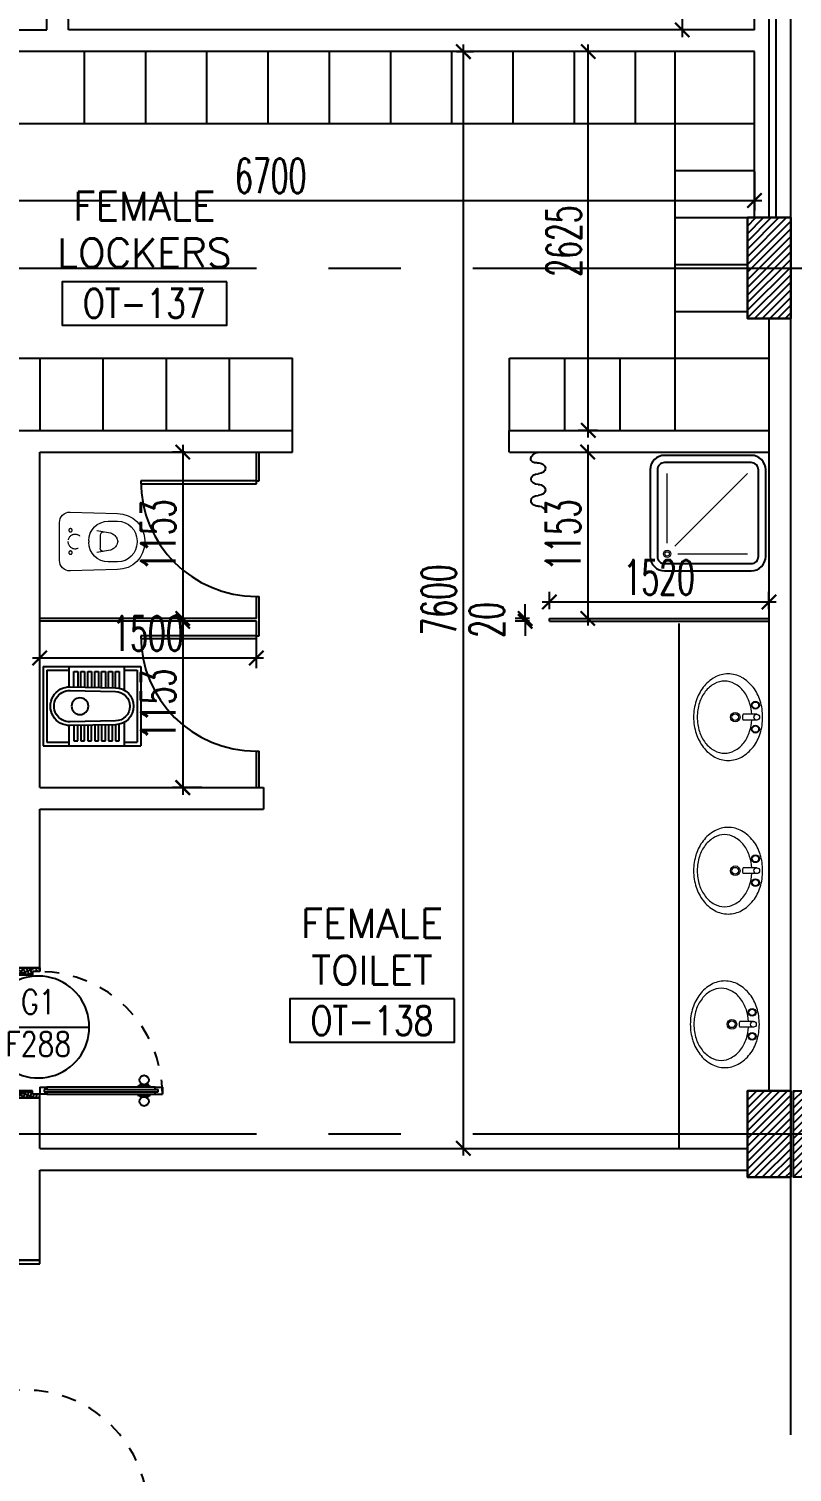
# Model space of a CAD drawing. Extents: x 275967.8 to 276060, y 57291.9 to 57371.4.
# Drawn here: x 276005.46 to 276010.75, y 57327.64 to 57337.64 of the extents above; entities that cross this region are included whole.
import ezdxf
from ezdxf.enums import TextEntityAlignment as Align

# ---------------------------------------------------------------- set-up
doc = ezdxf.new("R2010")
doc.units = 0
doc.header["$MEASUREMENT"] = 0
doc.header["$PDMODE"] = 34
for name, pattern in [('CENTERX2', [4, 2.5, -0.5, 0.5, -0.5]), ('HIDDEN', [0.375, 0.25, -0.125]), ('HIDDEN2', [0.1875, 0.125, -0.0625])]:
    doc.linetypes.add(name, pattern=pattern)
doc.layers.get('0').update_dxf_attribs({"linetype": 'CONTINUOUS'})
doc.layers.get('DEFPOINTS').update_dxf_attribs({"linetype": 'CONTINUOUS'})
for name, color, linetype in [('AXES', 11, 'CENTERX2'), ('COL', 5, 'CONTINUOUS'), ('CURT', 7, 'CONTINUOUS'), ('DIM', 4, 'CONTINUOUS'), ('DOOR', 7, 'CONTINUOUS'), ('DOOR-CR', 2, 'CONTINUOUS'), ('DOOR-NO', 3, 'CONTINUOUS'), ('FIX', 3, 'CONTINUOUS'), ('FUR', 4, 'CONTINUOUS'), ('HAT', 8, 'CONTINUOUS'), ('INSUL', 4, 'CONTINUOUS'), ('Locker', 11, 'CONTINUOUS'), ('PART', 9, 'CONTINUOUS'), ('RM-BOX', 4, 'CONTINUOUS'), ('RM-NAME', 2, 'CONTINUOUS'), ('RM-NO', 2, 'CONTINUOUS'), ('WALL', 2, 'CONTINUOUS')]:
    doc.layers.add(name, color=color, linetype=linetype)
doc.styles.add('ROMANS', font='ROMANS.shx', dxfattribs={"width": 0.6})
doc.dimstyles.new('STANDARD in', dxfattribs={"dimtxt": 0.24, "dimasz": 0.1, "dimexe": 0.07, "dimexo": 0.05, "dimgap": 0.05, "dimtad": 1, "dimdec": 0, "dimlfac": 1000, "dimzin": 0, "dimdsep": 46, "dimtxsty": 'ROMANS', "dimblk": 'ARCHTICK', "dimcen": 0.05, "dimdle": 0.05, "dimclrd": 4, "dimclre": 4, "dimclrt": 2, "dimadec": 0, "dimazin": 0, "dimtfac": 1, "dimtdec": 0, "dimtmove": 2, "dimatfit": 3, "dimfxl": 0, "dimtolj": 1, "dimtzin": 0, "dimarcsym": 0})

# ---------------------------------------------------------------- blocks, each defined once
blk = doc.blocks.new('RM1')
at = {"layer": 'RM-BOX'}
blk.add_lwpolyline([(570, -200), (-570, -200), (-570, -500), (570, -500)], close=True, dxfattribs=at)
at = {"layer": 'RM-NAME', "style": 'ROMANS'}
for tag, p in [('ROOMNAME1', (0, 324)), ('ROOMNAME2', (0, 0))]:
    blk.add_attdef(tag, text='', height=200, dxfattribs=at).set_placement(p, align=Align.MIDDLE)
at = {"layer": 'RM-NO', "style": 'ROMANS', "width": 0.8}
blk.add_attdef('ROOMNO', text='', height=200, dxfattribs=at).set_placement((0, -350), align=Align.MIDDLE)
blk = doc.blocks.new('A$C5C5B3FF0')
at = {"layer": 'CURT'}
for centre, major_axis, start_param, end_param in [((25, 356), (-79.1, 0), 3.926991, 4.390638), ((50, 300), (49.5, 0), 1.419382, 3.141593), ((63, 366), (-39.1, 0), 1.419382, 3.463343), ((25, 356), (79.1, 0), 0.321751, 0.785398), ((50, 300), (50, 0), 3.141593, 4.712389), ((50, 225), (-50, 0), 3.141593, 4.712389), ((50, 225), (50, 0), 4.712389, 6.283185), ((50, 150), (50, 0), 1.570796, 3.141593), ((50, 150), (50, 0), 3.141593, 4.712389), ((50, 75), (50, 0), 0, 1.570796), ((50, 0), (50, 0), 1.570796, 3.141593), ((50, 75), (-50, 0), 1.570796, 3.141593)]:
    blk.add_ellipse(centre, major_axis=major_axis, ratio=0.75, start_param=start_param, end_param=end_param, dxfattribs=at)
blk = doc.blocks.new('DD1')
at = {"layer": 'DOOR-CR'}
blk.add_line((-308, 0), (353, 0), dxfattribs=at)
blk.add_lwpolyline([(-308, -173, 3.820224), (-308, 173)], format="xyb", close=True, dxfattribs=at)
at = {"layer": 'DOOR-NO', "color": 255, "style": 'ROMANS', "width": 0.8}
for tag, p in [('G', (0, 184)), ('000', (0, -141))]:
    blk.add_attdef(tag, text='', height=204, dxfattribs=at).set_placement(p, align=Align.MIDDLE)
blk = doc.blocks.new('C11')
at = {"layer": 'HAT'}
h = blk.add_hatch(dxfattribs=at)
h.set_pattern_fill('ANSI31', color=256, scale=300, style=0)
h.set_pattern_definition([(45, (-248556.182, -75061.005), (-26.5165043, 26.5165043), [])])
h.paths.add_polyline_path([(300, 700), (0, 700), (0, 350), (300, 350)])
h.paths.add_polyline_path([(300, 350), (0, 350), (0, 0), (300, 0)])
at = {"layer": 'COL'}
blk.add_lwpolyline([(300, 700), (300, 0), (0, 0), (0, 700)], close=True, dxfattribs=at)
blk = doc.blocks.new('C5V')
at = {"layer": 'HAT'}
h = blk.add_hatch(dxfattribs=at)
h.set_pattern_fill('ANSI31', color=256, scale=300, style=0)
h.set_pattern_definition([(45, (-249196.182, -54711.005), (-26.5165043, 26.5165043), [])])
h.paths.add_polyline_path([(-20, 600), (-320, 600), (-320, 300), (-20, 300)])
h.paths.add_polyline_path([(-20, 300), (-320, 300), (-320, 0), (-20, 0)])
h = blk.add_hatch(dxfattribs=at)
h.set_pattern_fill('ANSI31', color=256, scale=300, style=0)
h.set_pattern_definition([(45, (-248876.182, -54711.005), (-26.5165043, 26.5165043), [])])
h.paths.add_polyline_path([(300, 600), (0, 600), (0, 300), (300, 300)])
h.paths.add_polyline_path([(300, 300), (0, 300), (0, 0), (300, 0)])
at = {"layer": 'COL'}
for points in [[(-20, 600), (-20, 0), (-320, 0), (-320, 600)], [(300, 600), (300, 0), (0, 0), (0, 600)]]:
    blk.add_lwpolyline(points, close=True, dxfattribs=at)
blk = doc.blocks.new('A$C51047138')
at = {"layer": 'FIX'}
for p, q in [((678, 550), (0, 550)), ((0, 550), (0, 0)), ((115, 524), (26, 524)), ((26, 524), (26, 26)), ((115, 524), (26, 524)), ((115, 550), (115, 386)), ((150, 515), (150, 400)), ((176, 515), (150, 515)), ((176, 403), (176, 515)), ((198, 515), (198, 403)), ((224, 515), (198, 515)), ((224, 404), (224, 515)), ((246, 515), (246, 404)), ((272, 515), (246, 515)), ((272, 405), (272, 515)), ((294, 515), (294, 405)), ((320, 515), (294, 515)), ((320, 406), (320, 515)), ((342, 515), (342, 406)), ((368, 515), (342, 515)), ((368, 407), (368, 515)), ((390, 515), (390, 407)), ((416, 515), (390, 515)), ((416, 408), (416, 515)), ((438, 515), (438, 408)), ((464, 515), (438, 515)), ((464, 409), (464, 515)), ((499, 550), (499, 409)), ((652, 524), (499, 524)), ((652, 524), (652, 26)), ((678, 550), (678, 0)), ((51, 275), (51, 275)), ((115, 164), (115, 0)), ((150, 35), (150, 150)), ((176, 147), (176, 35)), ((198, 35), (198, 147)), ((224, 146), (224, 35)), ((246, 35), (246, 146)), ((272, 145), (272, 35)), ((294, 35), (294, 145)), ((320, 144), (320, 35)), ((342, 35), (342, 144)), ((368, 143), (368, 35)), ((390, 35), (390, 143)), ((416, 142), (416, 35)), ((438, 35), (438, 142)), ((464, 141), (464, 35)), ((499, 141), (499, 0)), ((115, 26), (26, 26)), ((115, 26), (26, 26)), ((176, 35), (150, 35)), ((224, 35), (198, 35)), ((272, 35), (246, 35)), ((320, 35), (294, 35)), ((368, 35), (342, 35)), ((416, 35), (390, 35)), ((464, 35), (438, 35)), ((652, 26), (499, 26)), ((678, 0), (0, 0))]:
    blk.add_line(p, q, dxfattribs=at)
for points in [[(490, 409), (176, 403, 0.979796), (176, 147), (490, 141)], [(490, 141, 1.020621), (490, 409, 1.020621)], [(490, 384), (177, 377, 0.979796), (177, 173), (490, 166)], [(490, 166, 1.020621), (490, 384, 1.020621)]]:
    blk.add_lwpolyline(points, format="xyb", dxfattribs=at)
blk.add_circle((422, 275), 57.8, dxfattribs=at)
blk = doc.blocks.new('WC1')
at = {"layer": 'FIX', "lineweight": 20}
for p, q in [((-210, 204), (-538, 194)), ((-475, 141), (-538, 141)), ((-727, 5), (-727, -5)), ((-674, 5), (-674, -5)), ((-534, 24), (-540, 0)), ((-540, 0), (-534, -24)), ((-395, 76), (-490, 60)), ((-339, 5), (-339, -5)), ((-490, -60), (-395, -76)), ((-538, -141), (-475, -141)), ((-538, -194), (-210, -204))]:
    blk.add_line(p, q, dxfattribs=at)
at = {"layer": 'FIX', "linetype": 'Continuous', "lineweight": 20}
blk.add_line((-420, -47), (-420, 45), dxfattribs=at)
at = {"layer": 'FIX', "lineweight": 20}
blk.add_lwpolyline([(-213, -204), (-210, -204, 0.414214), (-137, -131), (-137, 0), (-137, 131, 0.414214), (-210, 204)], format="xyb", dxfattribs=at)
at = {"layer": 'FIX', "linetype": 'HIDDEN2', "lineweight": 20, "ltscale": 0.3}
blk.add_circle((-245, 0), 49.8, dxfattribs=at)
at = {"layer": 'FIX', "linetype": 'HIDDEN', "lineweight": 20, "ltscale": 0.05}
for centre in [(-213, 78), (-213, -77)]:
    blk.add_circle(centre, 11.6, dxfattribs=at)
at = {"layer": 'FIX', "lineweight": 20}
for centre, radius, start, end in [((-538, 5), 189, 90, 180), ((-538, 5), 136, 90, 180), ((-475, 5), 136, 360, 90), ((-473, -7), 68.2, 128.9242, 152.8468), ((-464, -18), 82, 108.496, 128.9242), ((-538, -5), 189, 180, 270), ((-538, -5), 136, 180, 270), ((-473, 7), 68.2, 207.1532, 231.0758), ((-464, 18), 82, 231.0758, 251.504), ((-475, -5), 136, 270, 0)]:
    blk.add_arc(centre, radius, start, end, dxfattribs=at)
at = {"layer": 'FIX', "linetype": 'Continuous', "lineweight": 20}
for centre, start, end in [((-443, 46), 357.6662, 91.6121), ((-442, -46), 268.3879, 2.3338)]:
    blk.add_arc(centre, 22.3, start, end, dxfattribs=at)
blk = doc.blocks.new('SA-P105')
at = {"layer": 'FIX', "lineweight": 20}
for p, q in [((-62, 20), (-155, 20)), ((-62, -20), (-155, -20))]:
    blk.add_line(p, q, dxfattribs=at)
for points in [[(-285, 250, 0.126028), (-354, 232, 0.105961), (-418, 177, 0.086149), (-459, 99, 0.075973), (-474, 0, 0.075973), (-459, -99, 0.086149), (-418, -177, 0.105961), (-354, -232, 0.126028), (-285, -250, 0.126028), (-215, -232, 0.105961), (-151, -177, 0.086149), (-111, -99, 0.060606), (-96, -20, 0.075973)], [(-96, 20, 0.060606), (-111, 99, 0.086149), (-151, 177, 0.105961), (-215, 232, 0.126028), (-285, 250, 0.126028)]]:
    blk.add_lwpolyline(points, format="xyb", dxfattribs=at)
for centre, radius in [((-71, 83), 27), ((-71, 83), 22), ((-211, 0), 33.2), ((-211, 0), 23.2), ((-62, 0), 20.2), ((-71, -83), 27), ((-71, -83), 22)]:
    blk.add_circle(centre, radius, dxfattribs=at)
for centre, radius, start, end in [((-188, 22), 307, 142.9263, 162.6215), ((-232, 55), 252, 118.7321, 142.9263), ((-260, 106), 194, 90, 118.7321), ((-260, 106), 194, 61.2679, 90), ((-288, 55), 252, 37.0737, 61.2679), ((-331, 22), 307, 17.3785, 37.0737), ((-119, 0), 380, 162.6215, 180), ((-401, 0), 380, 0, 17.3785), ((-119, 0), 380, 180, 197.3785), ((-120, 0), 40.9, 150.429, 209.571), ((-401, 0), 380, 342.6215, 0), ((-188, -22), 307, 197.3785, 217.0737), ((-331, -22), 307, 322.9263, 342.6215), ((-232, -55), 252, 217.0737, 241.2679), ((-260, -106), 194, 241.2679, 270), ((-260, -106), 194, 270, 298.7321), ((-288, -55), 252, 298.7321, 322.9263)]:
    blk.add_arc(centre, radius, start, end, dxfattribs=at)
blk = doc.blocks.new('DOOR90')
at = {"layer": 'DOOR', "color": 0, "linetype": 'ByBlock'}
for p, q in [((-150, 0), (-150, -25)), ((-150, 0), (0, 0)), ((0, -50), (0, 0)), ((-1000, -25), (-1000, -75)), ((-1000, -75), (-1000, -25)), ((-950, -25), (-1000, -25)), ((-950, -75), (-1000, -75)), ((-970, -42), (-970, -58)), ((-950, -42), (-970, -42)), ((-950, -58), (-970, -58)), ((-950, -25), (-950, -42)), ((-950, -58), (-950, -75)), ((-918, -25), (-918, -18)), ((-828, -18), (-918, -18)), ((-918, -75), (-918, -82)), ((-828, -82), (-918, -82)), ((-905, -18), (-905, -9)), ((-905, -9), (-840, -9)), ((-905, -18), (-840, -18)), ((-905, -82), (-905, -91)), ((-905, -82), (-840, -82)), ((-905, -91), (-840, -91)), ((-840, -18), (-840, -9)), ((-840, -82), (-840, -91)), ((-828, -25), (-828, -18)), ((-828, -75), (-828, -82)), ((-200, -42), (-200, -25)), ((-200, -25), (-150, -25)), ((-180, -42), (-200, -42)), ((-200, -75), (-200, -58)), ((-200, -58), (-180, -58)), ((-150, -75), (-200, -75)), ((-180, -58), (-180, -42)), ((-150, -75), (-150, -25)), ((-150, -25), (-100, -25)), ((-100, -25), (-100, -50)), ((-100, -50), (0, -50)), ((-150, -900), (-150, -875)), ((-150, -875), (-100, -875)), ((0, -900), (-150, -900)), ((-150, -900), (0, -900)), ((-100, -850), (0, -850)), ((-100, -875), (-100, -850)), ((0, -850), (0, -900))]:
    blk.add_line(p, q, dxfattribs=at)
at = {"layer": 'DOOR', "color": 9, "linetype": 'ByBlock'}
for p, q in [((0, -50), (-114, 0)), ((0, -50), (-40, 0)), ((0, -50), (-100, -37)), ((0, -850), (-114, -900)), ((0, -850), (-100, -863)), ((0, -850), (-40, -900))]:
    blk.add_line(p, q, dxfattribs=at)
at = {"layer": 'DOOR', "linetype": 'ByBlock'}
for p, q in [((-200, -25), (-950, -25)), ((-200, -42), (-950, -42)), ((-200, -58), (-950, -58)), ((-950, -75), (-200, -75))]:
    blk.add_line(p, q, dxfattribs=at)
at = {"layer": 'DOOR', "color": 0, "linetype": 'ByBlock'}
for centre in [(-873, 24), (-873, -124)]:
    blk.add_circle(centre, 32.4, dxfattribs=at)
at = {"layer": 'DOOR', "color": 9, "linetype": 'ByBlock'}
for centre, radius, start, end in [((0, -50), 154, 161.1053, 166.2858), ((0, -50), 134, 158.1598, 169.28), ((0, -50), 94.4, 148.0182, 180), ((0, -50), 74.4, 137.7764, 180), ((0, -50), 114, 154.0838, 167.3774), ((0, -50), 54.4, 113.2074, 180), ((0, -50), 34.4, 90, 180), ((0, -50), 14.4, 90, 180), ((0, -850), 154, 193.7142, 198.8947), ((0, -850), 134, 190.72, 201.8402), ((0, -850), 94.4, 180, 211.9818), ((0, -850), 74.4, 180, 222.2236), ((0, -850), 54.4, 180, 246.7926), ((0, -850), 34.4, 180, 270), ((0, -850), 14.4, 180, 270)]:
    blk.add_arc(centre, radius, start, end, dxfattribs=at)
at = {"layer": 'DOOR', "linetype": 'HIDDEN', "ltscale": 0.5}
blk.add_arc((-150, -25), 850, 180, 270, dxfattribs=at)
blk = doc.blocks.new('_ARCHTICK')
at = {"color": 0, "linetype": 'ByBlock', "const_width": 0.15}
blk.add_lwpolyline([(-0.5, -0.5), (0.5, 0.5)], dxfattribs=at)
blk = doc.blocks.new('*D536')
at = {"layer": 'DEFPOINTS', "color": 0, "linetype": 'ByBlock', "ltscale": 0.3}
for p in [(276003.785, 57336.703), (276010.485, 57336.703), (276010.485, 57336.451)]:
    blk.add_point(p, dxfattribs=at)
at = {"layer": 'DIM', "color": 4, "linetype": 'ByBlock', "lineweight": -2, "ltscale": 0.3}
for p, q in [((276003.785, 57336.653), (276003.785, 57336.381)), ((276010.485, 57336.653), (276010.485, 57336.381)), ((276003.735, 57336.451), (276010.535, 57336.451))]:
    blk.add_line(p, q, dxfattribs=at)
at = {"layer": 'DIM', "color": 4, "linetype": 'ByBlock', "lineweight": -2, "ltscale": 0.3, "xscale": 0.1, "yscale": 0.1, "zscale": 0.1, "rotation": 180}
blk.add_blockref('_ARCHTICK', (276003.785, 57336.451), dxfattribs=at)
at = {"layer": 'DIM', "color": 4, "linetype": 'ByBlock', "lineweight": -2, "ltscale": 0.3, "xscale": 0.1, "yscale": 0.1, "zscale": 0.1}
blk.add_blockref('_ARCHTICK', (276010.485, 57336.451), dxfattribs=at)
at = {"layer": 'DIM', "color": 2, "linetype": 'ByBlock', "ltscale": 0.3, "insert": (276007.135, 57336.621), "char_height": 0.24, "attachment_point": 5, "style": 'ROMANS'}
blk.add_mtext('\\A1;6700', dxfattribs=at)
blk = doc.blocks.new('*D527')
at = {"layer": 'DEFPOINTS', "color": 0, "linetype": 'ByBlock', "ltscale": 0.3}
for p in [(276006.591, 57334.708), (276006.526, 57333.555), (276006.591, 57333.555)]:
    blk.add_point(p, dxfattribs=at)
at = {"layer": 'DIM', "color": 4, "linetype": 'ByBlock', "lineweight": -2, "ltscale": 0.3}
for p, q in [((276006.526, 57334.758), (276006.526, 57333.505)), ((276006.541, 57334.708), (276006.456, 57334.708)), ((276006.541, 57333.555), (276006.456, 57333.555))]:
    blk.add_line(p, q, dxfattribs=at)
at = {"layer": 'DIM', "color": 4, "linetype": 'ByBlock', "lineweight": -2, "ltscale": 0.3, "xscale": 0.1, "yscale": 0.1, "zscale": 0.1}
for p, rotation in [((276006.526, 57334.708), 90), ((276006.526, 57333.555), 270)]:
    blk.add_blockref('_ARCHTICK', p, dxfattribs=dict(at, rotation=rotation))
at = {"layer": 'DIM', "color": 2, "linetype": 'ByBlock', "ltscale": 0.3, "insert": (276006.356, 57334.132), "char_height": 0.24, "attachment_point": 5, "rotation": 90, "style": 'ROMANS'}
blk.add_mtext('\\A1;1153', dxfattribs=at)
blk = doc.blocks.new('*D526')
at = {"layer": 'DEFPOINTS', "color": 0, "linetype": 'ByBlock', "ltscale": 0.3}
for p in [(276006.709, 57333.535), (276006.526, 57332.383), (276006.709, 57332.383)]:
    blk.add_point(p, dxfattribs=at)
at = {"layer": 'DIM', "color": 4, "linetype": 'ByBlock', "lineweight": -2, "ltscale": 0.3}
for p, q in [((276006.659, 57333.535), (276006.456, 57333.535)), ((276006.526, 57333.585), (276006.526, 57332.333)), ((276006.659, 57332.383), (276006.456, 57332.383))]:
    blk.add_line(p, q, dxfattribs=at)
at = {"layer": 'DIM', "color": 4, "linetype": 'ByBlock', "lineweight": -2, "ltscale": 0.3, "xscale": 0.1, "yscale": 0.1, "zscale": 0.1}
for p, rotation in [((276006.526, 57333.535), 90), ((276006.526, 57332.383), 270)]:
    blk.add_blockref('_ARCHTICK', p, dxfattribs=dict(at, rotation=rotation))
at = {"layer": 'DIM', "color": 2, "linetype": 'ByBlock', "ltscale": 0.3, "insert": (276006.356, 57332.959), "char_height": 0.24, "attachment_point": 5, "rotation": 90, "style": 'ROMANS'}
blk.add_mtext('\\A1;1153', dxfattribs=at)
blk = doc.blocks.new('*D525')
at = {"layer": 'DEFPOINTS', "color": 0, "linetype": 'ByBlock', "ltscale": 0.3}
for p in [(276005.535, 57333.535), (276007.035, 57333.535), (276007.035, 57333.281)]:
    blk.add_point(p, dxfattribs=at)
at = {"layer": 'DIM', "color": 4, "linetype": 'ByBlock', "lineweight": -2, "ltscale": 0.3}
for p, q in [((276005.535, 57333.485), (276005.535, 57333.211)), ((276007.035, 57333.485), (276007.035, 57333.211)), ((276005.485, 57333.281), (276007.085, 57333.281))]:
    blk.add_line(p, q, dxfattribs=at)
at = {"layer": 'DIM', "color": 4, "linetype": 'ByBlock', "lineweight": -2, "ltscale": 0.3, "xscale": 0.1, "yscale": 0.1, "zscale": 0.1, "rotation": 180}
blk.add_blockref('_ARCHTICK', (276005.535, 57333.281), dxfattribs=at)
at = {"layer": 'DIM', "color": 4, "linetype": 'ByBlock', "lineweight": -2, "ltscale": 0.3, "xscale": 0.1, "yscale": 0.1, "zscale": 0.1}
blk.add_blockref('_ARCHTICK', (276007.035, 57333.281), dxfattribs=at)
at = {"layer": 'DIM', "color": 2, "linetype": 'ByBlock', "ltscale": 0.3, "insert": (276006.285, 57333.451), "char_height": 0.24, "attachment_point": 5, "style": 'ROMANS'}
blk.add_mtext('\\A1;1500', dxfattribs=at)
blk = doc.blocks.new('*D522')
at = {"layer": 'DEFPOINTS', "color": 0, "linetype": 'ByBlock', "ltscale": 0.3}
for p in [(276009.317, 57334.708), (276009.272, 57333.555), (276009.33, 57333.555)]:
    blk.add_point(p, dxfattribs=at)
at = {"layer": 'DIM', "color": 4, "linetype": 'ByBlock', "lineweight": -2, "ltscale": 0.3}
for p, q in [((276009.33, 57334.758), (276009.33, 57333.505)), ((276009.367, 57334.708), (276009.4, 57334.708)), ((276009.322, 57333.555), (276009.4, 57333.555))]:
    blk.add_line(p, q, dxfattribs=at)
at = {"layer": 'DIM', "color": 4, "linetype": 'ByBlock', "lineweight": -2, "ltscale": 0.3, "xscale": 0.1, "yscale": 0.1, "zscale": 0.1}
for p, rotation in [((276009.33, 57334.708), 90), ((276009.33, 57333.555), 270)]:
    blk.add_blockref('_ARCHTICK', p, dxfattribs=dict(at, rotation=rotation))
at = {"layer": 'DIM', "color": 2, "linetype": 'ByBlock', "ltscale": 0.3, "insert": (276009.16, 57334.132), "char_height": 0.24, "attachment_point": 5, "rotation": 90, "style": 'ROMANS'}
blk.add_mtext('\\A1;1153', dxfattribs=at)
blk = doc.blocks.new('*D521')
at = {"layer": 'DEFPOINTS', "color": 0, "linetype": 'ByBlock', "ltscale": 0.3}
for p in [(276010.585, 57333.669), (276009.065, 57333.57), (276010.585, 57333.57)]:
    blk.add_point(p, dxfattribs=at)
at = {"layer": 'DIM', "color": 4, "linetype": 'ByBlock', "lineweight": -2, "ltscale": 0.3}
for p, q in [((276009.065, 57333.62), (276009.065, 57333.739)), ((276010.585, 57333.62), (276010.585, 57333.739)), ((276009.015, 57333.669), (276010.635, 57333.669))]:
    blk.add_line(p, q, dxfattribs=at)
at = {"layer": 'DIM', "color": 4, "linetype": 'ByBlock', "lineweight": -2, "ltscale": 0.3, "xscale": 0.1, "yscale": 0.1, "zscale": 0.1, "rotation": 180}
blk.add_blockref('_ARCHTICK', (276009.065, 57333.669), dxfattribs=at)
at = {"layer": 'DIM', "color": 4, "linetype": 'ByBlock', "lineweight": -2, "ltscale": 0.3, "xscale": 0.1, "yscale": 0.1, "zscale": 0.1}
blk.add_blockref('_ARCHTICK', (276010.585, 57333.669), dxfattribs=at)
at = {"layer": 'DIM', "color": 2, "linetype": 'ByBlock', "ltscale": 0.3, "insert": (276009.825, 57333.839), "char_height": 0.24, "attachment_point": 5, "style": 'ROMANS'}
blk.add_mtext('\\A1;1520', dxfattribs=at)
blk = doc.blocks.new('*D520')
at = {"layer": 'DEFPOINTS', "color": 0, "linetype": 'ByBlock', "ltscale": 0.3}
for p in [(276008.897, 57333.535), (276008.976, 57333.555), (276008.976, 57333.535)]:
    blk.add_point(p, dxfattribs=at)
at = {"layer": 'DIM', "color": 4, "linetype": 'ByBlock', "lineweight": -2, "ltscale": 0.3}
for p, q in [((276008.897, 57333.555), (276008.897, 57333.655)), ((276008.926, 57333.555), (276008.827, 57333.555)), ((276008.926, 57333.535), (276008.827, 57333.535)), ((276008.897, 57333.555), (276008.897, 57333.535)), ((276008.897, 57333.535), (276008.897, 57333.435))]:
    blk.add_line(p, q, dxfattribs=at)
at = {"layer": 'DIM', "color": 4, "linetype": 'ByBlock', "lineweight": -2, "ltscale": 0.3, "xscale": 0.1, "yscale": 0.1, "zscale": 0.1}
for p, rotation in [((276008.897, 57333.555), 270), ((276008.897, 57333.535), 90)]:
    blk.add_blockref('_ARCHTICK', p, dxfattribs=dict(at, rotation=rotation))
at = {"layer": 'DIM', "color": 2, "linetype": 'ByBlock', "ltscale": 0.3, "insert": (276008.632, 57333.545), "char_height": 0.24, "attachment_point": 5, "rotation": 90, "style": 'ROMANS'}
blk.add_mtext('\\A1;20', dxfattribs=at)
blk = doc.blocks.new('*D519')
at = {"layer": 'DEFPOINTS', "color": 0, "linetype": 'ByBlock', "ltscale": 0.3}
for p in [(276008.372, 57337.483), (276008.469, 57337.483), (276008.372, 57329.883)]:
    blk.add_point(p, dxfattribs=at)
at = {"layer": 'DIM', "color": 4, "linetype": 'ByBlock', "lineweight": -2, "ltscale": 0.3}
for p, q in [((276008.469, 57329.833), (276008.469, 57337.533)), ((276008.422, 57337.483), (276008.539, 57337.483)), ((276008.422, 57329.883), (276008.539, 57329.883))]:
    blk.add_line(p, q, dxfattribs=at)
at = {"layer": 'DIM', "color": 4, "linetype": 'ByBlock', "lineweight": -2, "ltscale": 0.3, "xscale": 0.1, "yscale": 0.1, "zscale": 0.1}
for p, rotation in [((276008.469, 57337.483), 90), ((276008.469, 57329.883), 270)]:
    blk.add_blockref('_ARCHTICK', p, dxfattribs=dict(at, rotation=rotation))
at = {"layer": 'DIM', "color": 2, "linetype": 'ByBlock', "ltscale": 0.3, "insert": (276008.299, 57333.683), "char_height": 0.24, "attachment_point": 5, "rotation": 90, "style": 'ROMANS'}
blk.add_mtext('\\A1;7600', dxfattribs=at)
blk = doc.blocks.new('*D518')
at = {"layer": 'DEFPOINTS', "color": 0, "linetype": 'ByBlock', "ltscale": 0.3}
for p in [(276009.334, 57337.483), (276009.448, 57337.483), (276009.448, 57334.858)]:
    blk.add_point(p, dxfattribs=at)
at = {"layer": 'DIM', "color": 4, "linetype": 'ByBlock', "lineweight": -2, "ltscale": 0.3}
for p, q in [((276009.334, 57334.808), (276009.334, 57337.533)), ((276009.398, 57337.483), (276009.264, 57337.483)), ((276009.398, 57334.858), (276009.264, 57334.858))]:
    blk.add_line(p, q, dxfattribs=at)
at = {"layer": 'DIM', "color": 4, "linetype": 'ByBlock', "lineweight": -2, "ltscale": 0.3, "xscale": 0.1, "yscale": 0.1, "zscale": 0.1}
for p, rotation in [((276009.334, 57337.483), 90), ((276009.334, 57334.858), 270)]:
    blk.add_blockref('_ARCHTICK', p, dxfattribs=dict(at, rotation=rotation))
at = {"layer": 'DIM', "color": 2, "linetype": 'ByBlock', "ltscale": 0.3, "insert": (276009.164, 57336.17), "char_height": 0.24, "attachment_point": 5, "rotation": 90, "style": 'ROMANS'}
blk.add_mtext('\\A1;2625', dxfattribs=at)
blk = doc.blocks.new('*D509')
at = {"layer": 'DEFPOINTS', "color": 0, "linetype": 'ByBlock', "ltscale": 0.3}
for p in [(276010.268, 57340.983), (276009.985, 57337.633), (276010.445, 57337.633)]:
    blk.add_point(p, dxfattribs=at)
at = {"layer": 'DIM', "color": 4, "linetype": 'ByBlock', "lineweight": -2, "ltscale": 0.3}
for p, q in [((276009.985, 57341.033), (276009.985, 57337.583)), ((276010.218, 57340.983), (276009.915, 57340.983)), ((276010.395, 57337.633), (276009.915, 57337.633))]:
    blk.add_line(p, q, dxfattribs=at)
at = {"layer": 'DIM', "color": 4, "linetype": 'ByBlock', "lineweight": -2, "ltscale": 0.3, "xscale": 0.1, "yscale": 0.1, "zscale": 0.1}
for p, rotation in [((276009.985, 57340.983), 90), ((276009.985, 57337.633), 270)]:
    blk.add_blockref('_ARCHTICK', p, dxfattribs=dict(at, rotation=rotation))
at = {"layer": 'DIM', "color": 2, "linetype": 'ByBlock', "ltscale": 0.3, "insert": (276009.815, 57339.308), "char_height": 0.24, "attachment_point": 5, "rotation": 90, "style": 'ROMANS'}
blk.add_mtext('\\A1;3350', dxfattribs=at)
blk = doc.blocks.new('fe-door')
at = {"layer": 'DOOR', "color": 0, "linetype": 'ByBlock'}
for p, q in [((-900, 1775), (-900, 1725)), ((-900, 1725), (-900, 1775)), ((-850, 1775), (-900, 1775)), ((-850, 1725), (-900, 1725)), ((-870, 1758), (-870, 1742)), ((-850, 1758), (-870, 1758)), ((-850, 1742), (-870, 1742)), ((-850, 1775), (-850, 1758)), ((-850, 1742), (-850, 1725)), ((-818, 1775), (-818, 1782)), ((-728, 1782), (-818, 1782)), ((-818, 1725), (-818, 1718)), ((-728, 1718), (-818, 1718)), ((-805, 1782), (-805, 1791)), ((-805, 1791), (-740, 1791)), ((-805, 1782), (-740, 1782)), ((-805, 1718), (-805, 1709)), ((-805, 1718), (-740, 1718)), ((-805, 1709), (-740, 1709)), ((-740, 1782), (-740, 1791)), ((-740, 1718), (-740, 1709)), ((-728, 1775), (-728, 1782)), ((-728, 1725), (-728, 1718)), ((-50, 1758), (-50, 1775)), ((-50, 1775), (0, 1775)), ((-30, 1758), (-50, 1758)), ((-50, 1725), (-50, 1742)), ((-50, 1742), (-30, 1742)), ((0, 1725), (-50, 1725)), ((-30, 1742), (-30, 1758)), ((150, 1800), (0, 1800)), ((0, 1800), (0, 1775)), ((0, 1725), (0, 1775)), ((0, 1775), (150, 1775)), ((150, 1775), (150, 1800)), ((0, 75), (0, 25)), ((0, 75), (50, 75)), ((0, 0), (0, 25)), ((0, 25), (50, 25)), ((150, 25), (0, 25)), ((0, 0), (150, 0)), ((30, 58), (30, 42)), ((50, 58), (30, 58)), ((30, 42), (50, 42)), ((50, 75), (50, 58)), ((50, 42), (50, 25)), ((150, 25), (150, 0)), ((850, 58), (850, 75)), ((850, 75), (900, 75)), ((850, 58), (870, 58)), ((850, 25), (850, 42)), ((850, 42), (870, 42)), ((850, 25), (900, 25)), ((870, 42), (870, 58)), ((900, 25), (900, 75)), ((900, 75), (900, 25))]:
    blk.add_line(p, q, dxfattribs=at)
at = {"layer": 'DOOR', "linetype": 'ByBlock'}
for p, q in [((-50, 1775), (-850, 1775)), ((-50, 1758), (-850, 1758)), ((-50, 1742), (-850, 1742)), ((-850, 1725), (-50, 1725)), ((850, 75), (50, 75)), ((50, 58), (850, 58)), ((50, 42), (850, 42)), ((50, 25), (850, 25))]:
    blk.add_line(p, q, dxfattribs=at)
at = {"layer": 'DOOR', "color": 0, "linetype": 'ByBlock'}
for centre in [(-773, 1824), (-773, 1676)]:
    blk.add_circle(centre, 32.4, dxfattribs=at)
at = {"layer": 'DOOR', "linetype": 'HIDDEN', "ltscale": 0.5}
for centre, start, end in [((-49, 1750), 178.3174, 273.2965), ((49, 50), 358.3174, 93.2965)]:
    blk.add_arc(centre, 851, start, end, dxfattribs=at)
at = {"layer": 'WALL'}
for p, q in [((0, 1800), (150, 1800)), ((0, 0), (150, 0))]:
    blk.add_line(p, q, dxfattribs=at)
at = {"layer": 'WALL', "linetype": 'ByBlock'}
blk.add_line((0, 1800), (150, 1800), dxfattribs=at)

msp = doc.modelspace()

# ---------------------------------------------------------------- linework, layer by layer
at = {"layer": 'AXES'}
for p, q in [((276010.7355, 57291.8986), (276010.7355, 57370.3613)), ((275968.5355, 57335.9829), (276036.5755, 57335.9829)), ((275968.5355, 57329.9829), (276036.5755, 57329.9829))]:
    msp.add_line(p, q, dxfattribs=at)
at = {"layer": 'FIX', "lineweight": 20}
for p, q in [((276009.8802, 57334.0776), (276009.8802, 57334.5599)), ((276009.9332, 57334.0556), (276010.4375, 57334.5599)), ((276009.9552, 57334.0026), (276010.4375, 57334.0026))]:
    msp.add_line(p, q, dxfattribs=at)
at = {"layer": 'FIX'}
for points in [[(276010.5625, 57333.9849), (276010.5625, 57334.5849, 0.4142136), (276010.4625, 57334.6849), (276009.8625, 57334.6849, 0.4142136), (276009.7625, 57334.5849), (276009.7625, 57333.9849, 0.4142136), (276009.8625, 57333.8849), (276010.4625, 57333.8849, 0.4142136)], [(276010.5125, 57333.9849), (276010.5125, 57334.5849, 0.4142136), (276010.4625, 57334.6349), (276009.8625, 57334.6349, 0.4142136), (276009.8125, 57334.5849), (276009.8125, 57333.9849, 0.4142136), (276009.8625, 57333.9349), (276010.4625, 57333.9349, 0.4142136)]]:
    msp.add_lwpolyline(points, format="xyb", close=True, dxfattribs=at)
at = {"layer": 'FIX', "lineweight": 20}
for radius in [0.025, 0.025, 0.015, 0.015]:
    msp.add_circle((276009.8802, 57334.0026), radius, dxfattribs=at)
at = {"layer": 'FUR'}
msp.add_line((276009.9625, 57329.8829), (276009.9625, 57333.5204), dxfattribs=at)
at = {"layer": 'INSUL'}
for p, q in [((276010.5855, 57336.3329), (276010.5855, 57338.5329)), ((276010.6355, 57336.3329), (276010.6355, 57338.5329))]:
    msp.add_line(p, q, dxfattribs=at)
at = {"layer": 'Locker', "linetype": 'ByBlock', "ltscale": 0.3}
for p, q in [((276005.8459, 57336.9829), (276005.8459, 57337.4829)), ((276006.2699, 57336.9829), (276006.2699, 57337.4829)), ((276006.6938, 57336.9829), (276006.6938, 57337.4829)), ((276007.1178, 57336.9829), (276007.1178, 57337.4829)), ((276007.5417, 57336.9829), (276007.5417, 57337.4829)), ((276007.9657, 57336.9829), (276007.9657, 57337.4829)), ((276008.3897, 57336.9829), (276008.3897, 57337.4829)), ((276008.8136, 57336.9829), (276008.8136, 57337.4829)), ((276009.2376, 57336.9829), (276009.2376, 57337.4829)), ((276009.6615, 57336.9829), (276009.6615, 57337.4829)), ((276009.9355, 57334.8579), (276009.9355, 57337.4829)), ((276010.4855, 57336.9829), (276004.998, 57336.9829)), ((276009.9355, 57336.6579), (276010.4855, 57336.6579)), ((276009.9355, 57336.3329), (276010.4355, 57336.3329)), ((276009.9355, 57336.0079), (276010.4355, 57336.0079)), ((276009.9355, 57335.6829), (276010.4355, 57335.6829)), ((276003.7855, 57335.3579), (276007.2855, 57335.3579)), ((276005.5355, 57335.3579), (276005.5355, 57334.8579)), ((276005.973, 57335.3579), (276005.973, 57334.8579)), ((276006.4105, 57335.3579), (276006.4105, 57334.8579)), ((276006.848, 57335.3579), (276006.848, 57334.8579)), ((276007.2855, 57334.8579), (276007.2855, 57335.3579)), ((276008.7876, 57335.3579), (276010.5855, 57335.3579)), ((276008.7876, 57334.8579), (276008.7876, 57335.3579)), ((276009.1702, 57335.3579), (276009.1702, 57334.8579)), ((276009.5529, 57335.3579), (276009.5529, 57334.8579))]:
    msp.add_line(p, q, dxfattribs=at)
at = {"layer": 'PART', "linetype": 'ByBlock'}
for p, q in [((276007.0355, 57334.5079), (276007.0355, 57334.7079)), ((276007.0555, 57334.5079), (276007.0555, 57334.7079)), ((276007.0355, 57334.5079), (276006.2355, 57334.5079)), ((276006.2355, 57334.5079), (276006.2355, 57334.4879)), ((276006.2355, 57334.4879), (276007.0355, 57334.4879)), ((276007.0355, 57334.5079), (276007.0555, 57334.5079)), ((276007.0355, 57334.4879), (276007.0355, 57334.5079)), ((276007.0355, 57333.7079), (276007.0555, 57333.7079)), ((276007.0355, 57333.5554), (276007.0355, 57333.7079)), ((276007.0555, 57333.4354), (276007.0555, 57333.7079)), ((276007.0355, 57333.5554), (276005.5355, 57333.5554)), ((276007.0355, 57333.5354), (276005.5355, 57333.5354)), ((276007.0355, 57333.4354), (276007.0355, 57333.5354)), ((276009.0655, 57333.5554), (276010.5855, 57333.5554)), ((276009.0655, 57333.5354), (276009.0655, 57333.5554)), ((276009.0655, 57333.5354), (276010.5855, 57333.5354)), ((276007.0355, 57333.4354), (276006.2355, 57333.4354)), ((276006.2355, 57333.4354), (276006.2355, 57333.4154)), ((276007.0355, 57333.4354), (276007.0555, 57333.4354)), ((276007.0355, 57333.4154), (276007.0355, 57333.4354)), ((276006.2355, 57333.4154), (276007.0355, 57333.4154)), ((276007.0355, 57332.6354), (276007.0555, 57332.6354)), ((276007.0355, 57332.3829), (276007.0355, 57332.6354)), ((276007.0355, 57332.6354), (276007.0555, 57332.6354)), ((276007.0555, 57332.3829), (276007.0555, 57332.6354))]:
    msp.add_line(p, q, dxfattribs=at)
for centre in [(276007.0355, 57334.5079), (276007.0355, 57333.4354)]:
    msp.add_arc(centre, 0.8, 180, 270, dxfattribs=at)
at = {"layer": 'WALL'}
for p, q in [((276005.5855, 57337.6329), (276005.5855, 57339.8329)), ((276005.7355, 57337.6329), (276005.7355, 57339.8329)), ((276010.4855, 57337.6329), (276010.4855, 57338.6829)), ((276010.7355, 57336.2329), (276010.7355, 57338.6829)), ((276004.998, 57337.6329), (276005.5855, 57337.6329)), ((276010.4855, 57337.6329), (276005.7355, 57337.6329)), ((276010.4855, 57337.4829), (276004.998, 57337.4829)), ((276010.4855, 57336.3359), (276010.4855, 57337.4829)), ((276010.5855, 57330.2829), (276010.5855, 57335.6329)), ((276010.7355, 57330.2329), (276010.7355, 57335.6328)), ((276003.7855, 57334.8579), (276007.2855, 57334.8579)), ((276008.7876, 57334.8579), (276010.5855, 57334.8579)), ((276005.5355, 57332.3829), (276005.5355, 57334.7079)), ((276005.5355, 57334.7079), (276007.2855, 57334.7079)), ((276008.7876, 57334.7079), (276010.5855, 57334.7079)), ((276005.5355, 57331.1329), (276005.5355, 57332.2329)), ((276005.5355, 57329.8829), (276005.5355, 57330.2329)), ((276005.5355, 57329.8829), (276010.4355, 57329.8829)), ((276005.5355, 57329.1079), (276005.5355, 57329.7329)), ((276005.5355, 57329.7329), (276010.4355, 57329.7329)), ((276005.5355, 57329.1079), (276005.3855, 57329.1079))]:
    msp.add_line(p, q, dxfattribs=at)
at = {"layer": 'WALL', "linetype": 'ByBlock'}
for p, q in [((276007.2855, 57334.7079), (276007.2855, 57334.8579)), ((276008.7856, 57334.7079), (276008.7856, 57334.8579)), ((276005.5355, 57332.3829), (276007.0855, 57332.3829)), ((276007.0855, 57332.3829), (276007.0855, 57332.2329)), ((276005.5355, 57332.2329), (276007.0855, 57332.2329)), ((276005.3855, 57331.1329), (276005.5355, 57331.1329)), ((276005.3855, 57330.2329), (276005.5355, 57330.2329))]:
    msp.add_line(p, q, dxfattribs=at)
at = {"layer": 'WALL', "linetype": 'ByBlock', "ltscale": 0.3}
for points in [[(276010.7355, 57336.3329), (276010.4355, 57336.3329), (276010.4355, 57335.6329), (276010.7355, 57335.6329)], [(276010.7355, 57330.2829), (276010.4355, 57330.2829), (276010.4355, 57329.6829), (276010.7355, 57329.6829)]]:
    msp.add_lwpolyline(points, close=True, dxfattribs=at)

# ---------------------------------------------------------------- block references
at = {"layer": 'COL', "linetype": 'ByBlock', "xscale": 0.001, "yscale": 0.001, "zscale": 0.001}
for name, p in [('C11', (276010.4355, 57335.6329)), ('C5V', (276010.7555, 57329.6829))]:
    msp.add_blockref(name, p, dxfattribs=at)
at = {"layer": 'CURT', "linetype": 'ByBlock', "xscale": -0.001, "yscale": 0.001, "zscale": 0.001}
msp.add_blockref('A$C5C5B3FF0', (276009.0376, 57334.2954), dxfattribs=at)
at = {"layer": 'DOOR', "color": 0, "linetype": 'ByBlock', "ltscale": 0.3, "xscale": 0.001, "yscale": 0.001, "zscale": 0.001, "rotation": 180}
msp.add_blockref('DOOR90', (276005.3855, 57330.2329), dxfattribs=at)
at = {"layer": 'DOOR', "color": 0, "linetype": 'ByBlock', "ltscale": 0.3, "xscale": 0.001, "yscale": 0.001, "zscale": 0.001}
msp.add_blockref('fe-door', (276005.3855, 57327.3079), dxfattribs=at)
at = {"layer": 'DOOR-NO'}
ref = msp.add_blockref('DD1', (276005.5261, 57330.724), dxfattribs=dict(at, xscale=0.001, yscale=0.001, zscale=0.001))
ref.add_attrib('G', 'G1', dxfattribs={"height": 0.17, "style": 'ROMANS', "width": 0.8}).set_placement((276005.5261, 57330.8986), align=Align.MIDDLE)
ref.add_attrib('000', 'F288', dxfattribs={"height": 0.17, "style": 'ROMANS', "width": 0.8}).set_placement((276005.5261, 57330.6061), align=Align.MIDDLE)
at = {"layer": 'FIX', "xscale": -0.001, "yscale": 0.001, "zscale": 0.001}
msp.add_blockref('WC1', (276005.5355, 57334.0879), dxfattribs=at)
at = {"layer": 'FIX', "linetype": 'ByBlock', "xscale": -0.001, "yscale": 0.001, "zscale": 0.001}
msp.add_blockref('A$C51047138', (276006.2364, 57332.6719), dxfattribs=at)
at = {"layer": 'FIX', "linetype": 'Continuous', "lineweight": 20, "xscale": 0.001, "yscale": 0.001, "zscale": 0.001}
for p in [(276010.5625, 57332.8709), (276010.5625, 57331.8069), (276010.5395, 57330.7429)]:
    msp.add_blockref('SA-P105', p, dxfattribs=at)
at = {"layer": 'RM-NAME', "xscale": 0.001, "yscale": 0.001, "zscale": 0.001}
for p, values in [((276006.2602, 57336.088), {'ROOMNO': 'OT-137', 'ROOMNAME2': 'LOCKERS', 'ROOMNAME1': 'FEMALE'}), ((276007.8369, 57331.1182), {'ROOMNO': 'OT-138', 'ROOMNAME2': 'TOILET', 'ROOMNAME1': 'FEMALE'})]:
    msp.add_blockref('RM1', p, dxfattribs=at).add_auto_attribs(values)

# ---------------------------------------------------------------- dimensions: what is measured, and where the dimension line sits
at = {"layer": 'DIM', "linetype": 'ByBlock', "ltscale": 0.3}
for base, p1, p2, angle, picture, middle in [((276009.9853, 57337.6329), (276010.2675, 57340.9829), (276010.445, 57337.6329), 90, '*D509', (276009.8153, 57339.3079)), ((276008.469, 57337.4829), (276008.3715, 57329.8829), (276008.3715, 57337.4829), 90, '*D519', (276008.299, 57333.6829)), ((276009.3344, 57337.4829), (276009.4483, 57334.8579), (276009.4483, 57337.4829), 90, '*D518', (276009.1644, 57336.1704)), ((276006.5255180045, 57333.5554268834), (276006.5910939505, 57334.7079268834), (276006.5910939505, 57333.5554268834), 90, '*D527', (276006.3555180045, 57334.1316768834)), ((276009.3296094786, 57333.5554268834), (276009.3168336262, 57334.7079268834), (276009.2715115111, 57333.5554268834), 90, '*D522', (276009.1596094787, 57334.1316768834)), ((276010.5855, 57333.6686), (276009.0655, 57333.5704), (276010.5855, 57333.5704), 180, '*D521', (276009.8255, 57333.8386)), ((276008.8965, 57333.5354), (276008.9765, 57333.5554), (276008.9765, 57333.5354), 90, '*D520', (276008.6315, 57333.5454)), ((276007.0355, 57333.2808), (276005.5355, 57333.5354), (276007.0355, 57333.5354), 180, '*D525', (276006.2855, 57333.4508)), ((276006.5255180045, 57332.3829268834), (276006.7090265182, 57333.5354268834), (276006.7090265182, 57332.3829268834), 90, '*D526', (276006.3555180045, 57332.9591768835))]:
    dim = msp.add_linear_dim(base=base, p1=p1, p2=p2, angle=angle, dimstyle='STANDARD in', dxfattribs=at)
    dim.commit()
    dim.dimension.update_dxf_attribs({"geometry": picture, "text_midpoint": middle})
dim = msp.add_linear_dim(base=(276010.4855, 57336.4505), p1=(276003.7855, 57336.7029), p2=(276010.4855, 57336.7029), dimstyle='STANDARD in', dxfattribs=at)
dim.commit()
dim.dimension.update_dxf_attribs({"geometry": '*D536', "text_midpoint": (276007.1355, 57336.6205)})

doc.saveas('drawing.dxf')
